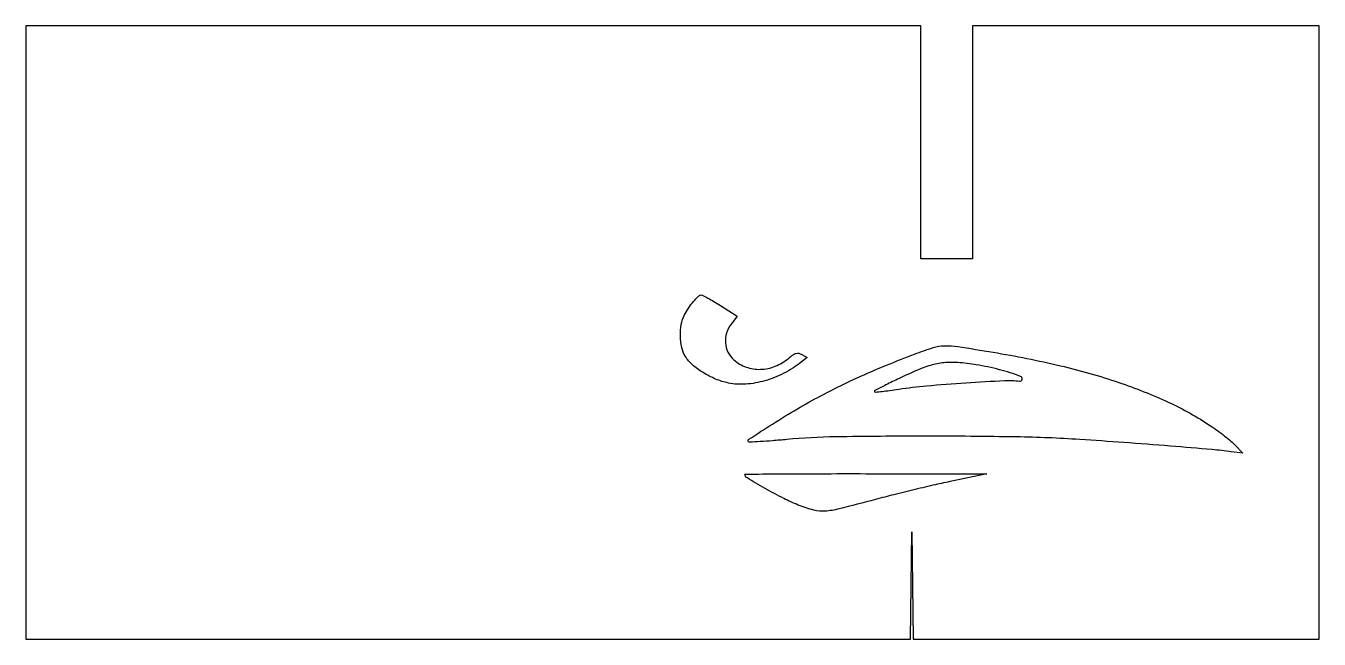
# Model space of a CAD drawing. Extents: x 6 to 506, y 137 to 374.
import ezdxf

# ---------------------------------------------------------------- set-up
doc = ezdxf.new("R2010")
doc.units = 0

msp = doc.modelspace()

# ---------------------------------------------------------------- linework, layer by layer
msp.add_lwpolyline([(6, 255.5), (6, 137), (176.979712, 137), (347.959423, 137), (348.25114, 157.75), (348.542856, 178.5), (348.771428, 157.75), (349, 137), (427.5, 137), (506, 137), (506, 255.5), (506, 374), (439, 374), (372, 374), (372, 329), (372, 284), (362, 284), (352, 284), (352, 329), (352, 374), (179, 374), (6, 374)], close=True)
for points in [[(274.49974, 265.926003), (280.950458, 261.852006), (278.747956, 258.872963, 0.081647), (276.914823, 255.297063, 0.095561), (276.458156, 251.517018, 0.099014), (277.438495, 247.942869, 0.094403), (279.728505, 244.951273, 0.097479), (284.478415, 242.137063, 0.092845), (290.024969, 241.268313, 0.088597), (295.728027, 242.463175, 0.079227), (300.915918, 245.582704, -0.021026), (302.594682, 246.878784, -0.086644), (303.750356, 247.42647, -0.124601), (304.795789, 247.44924, -0.06641), (306.014621, 246.992175), (308.107273, 245.872222), (305.728003, 244.000687, -0.048614), (299.077095, 239.743618, -0.04854), (291.726048, 236.84827, -0.051044), (284.348987, 235.534761, -0.069838), (277.624859, 235.974079, -0.047208), (272.688572, 237.495847, -0.039868), (267.821881, 239.986823, -0.041533), (263.689443, 243.036637, -0.076264), (261.001614, 246.229323, -0.081107), (259.589024, 249.708669, -0.050009), (259.041935, 254.102837, -0.04958), (259.378726, 258.576023, -0.073535), (260.616973, 262.29966, -0.031514), (262.181337, 264.964427, -0.028355), (264.120019, 267.511735, -0.024785), (266.023843, 269.527674, -0.19347), (267.198825, 270, -0.123307), (267.760302, 269.859395, -0.004556), (269.694175, 268.803263, -0.008043), (271.966426, 267.486949, -0.005539)], [(379.97649, 247.872737, -0.016416), (405.990547, 242.646235, -0.023736), (428.533548, 236.198911, -0.026904), (447.828992, 228.495996, -0.037871), (464, 219.464913, -0.010945), (466.708555, 217.584245, -0.009434), (469.471875, 215.493677, -0.009536), (471.906687, 213.502027, -0.026976), (473.5, 211.991823), (476.5, 208.824226), (472, 209.427049, 0.011723), (464.65017, 210.236744, 0.001426), (448.477013, 211.589126, 0.001803), (430.437612, 212.98029, 0.002182), (413.5, 214.150762, 0.012028), (389.068505, 215.142662, 0.004144), (353.710202, 215.433809, 0.0037), (319.033384, 215.175306, 0.019896), (300.188747, 214.144586, -0.003306), (294.669003, 213.658616, -0.005274), (289.944502, 213.324248, -0.001441), (285.84486, 213.089386, -0.213075), (285.411374, 213.255293, -0.476574), (285.514101, 214.238859, -0.002565), (294.672697, 220.136878, -0.00919), (304.26487, 225.999793, -0.011784), (313.310776, 231.02036, -0.006884), (322.034406, 235.444508, -0.009213), (330.07295, 239.200992, -0.008472), (338.750373, 242.888018, -0.004639), (349.5, 247.126339, -0.014947), (356.7631, 249.66612, -0.070621), (361.104305, 250.391192, -0.044059), (366.288821, 250.061138, -0.003451)], [(350, 240.63882, 0.005055), (343.637472, 237.754737, 0.008878), (338.444068, 235.223889, 0.003521), (334.204023, 233.025898, 0.530463), (334.153095, 232.565053, 0.205312), (334.459535, 232.470118, 0.001667), (337.03286, 232.748874, 0.005617), (340.00613, 233.114845, 0.003541), (343.469409, 233.605675, -0.014838), (354.241699, 234.88486, -0.005546), (369.42241, 236.062636, -0.003804), (384.400267, 236.943273, -0.046146), (390.149112, 236.706826, 0.384056), (391.188699, 237.418107, 0.378377), (390.594901, 238.541972, 0.027336), (382.424469, 241.128691, 0.022414), (373.461792, 243.012164, 0.020779), (366.358828, 243.874106, 0.045036), (360.865137, 243.814752, 0.049122), (355.775474, 242.788435, 0.029593)], [(363.996815, 198.055909, 0.004851), (357.681755, 196.669163, 0.002462), (349.761126, 194.808015, 0.002445), (341.605403, 192.806978, 0.00365), (334.496815, 190.970717, -0.003532), (320.403661, 187.326696, -0.04354), (314.931007, 186.4495, -0.083365), (310.659931, 186.854046, -0.027407), (304.638715, 188.819928, -0.025845), (299.021242, 191.34242, -0.011389), (291.858382, 195.223146, -0.004171), (284.693927, 199.398178, -0.264636), (284, 200.617458, -0.412104), (284.155961, 200.774548, -0.000066), (297.732813, 200.870602, -0.001279), (312.823679, 200.936775, -0.000767), (330.75, 200.942038), (377.5, 200.884076)]]:
    msp.add_lwpolyline(points, format="xyb", close=True)

doc.saveas('drawing.dxf')
